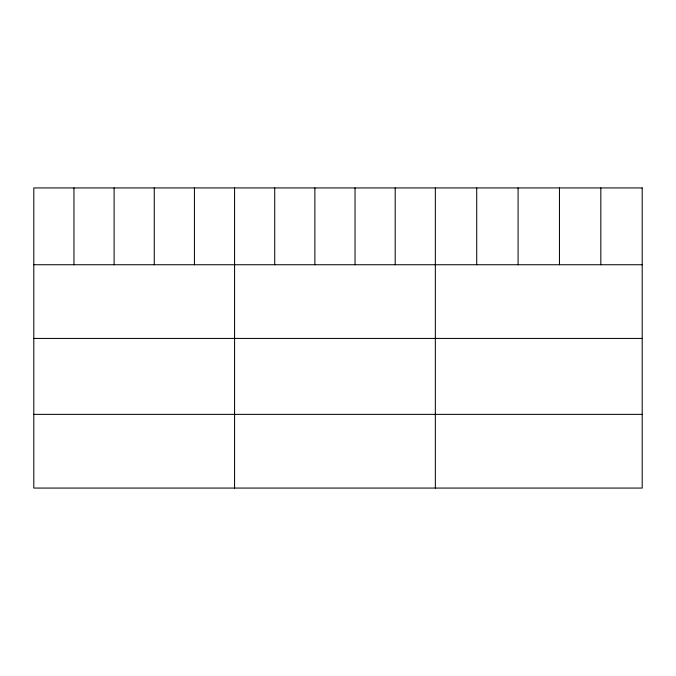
<?xml version="1.0" encoding="UTF-8"?>
<svg xmlns="http://www.w3.org/2000/svg" width="676" height="676" viewBox="0 0 676 676"><rect width="100%" height="100%" fill="white"/><g stroke="black" fill="none" stroke-linecap="round" stroke-linejoin="round"><path stroke-width="1.01" d="M33.8 264.738L642.2 264.738M33.8 338.431L642.2 338.431M33.8 414.363L642.2 414.363M600.829 187.936L600.829 264.738M559.458 187.936L559.458 264.738M518.086 187.936L518.086 264.738M476.715 187.936L476.715 264.738M435.344 187.936L435.344 488.064M395.19 187.936L395.19 264.738M355.035 187.936L355.035 264.738M314.881 187.936L314.881 264.738M274.726 187.936L274.726 264.738M234.572 187.936L234.572 488.064M194.418 187.936L194.418 264.738M154.263 187.936L154.263 264.738M114.109 187.936L114.109 264.738M73.954 187.936L73.954 264.738M642.2 187.936L33.8 187.936L33.8 488.064L642.2 488.064L642.2 187.936"/></g></svg>
